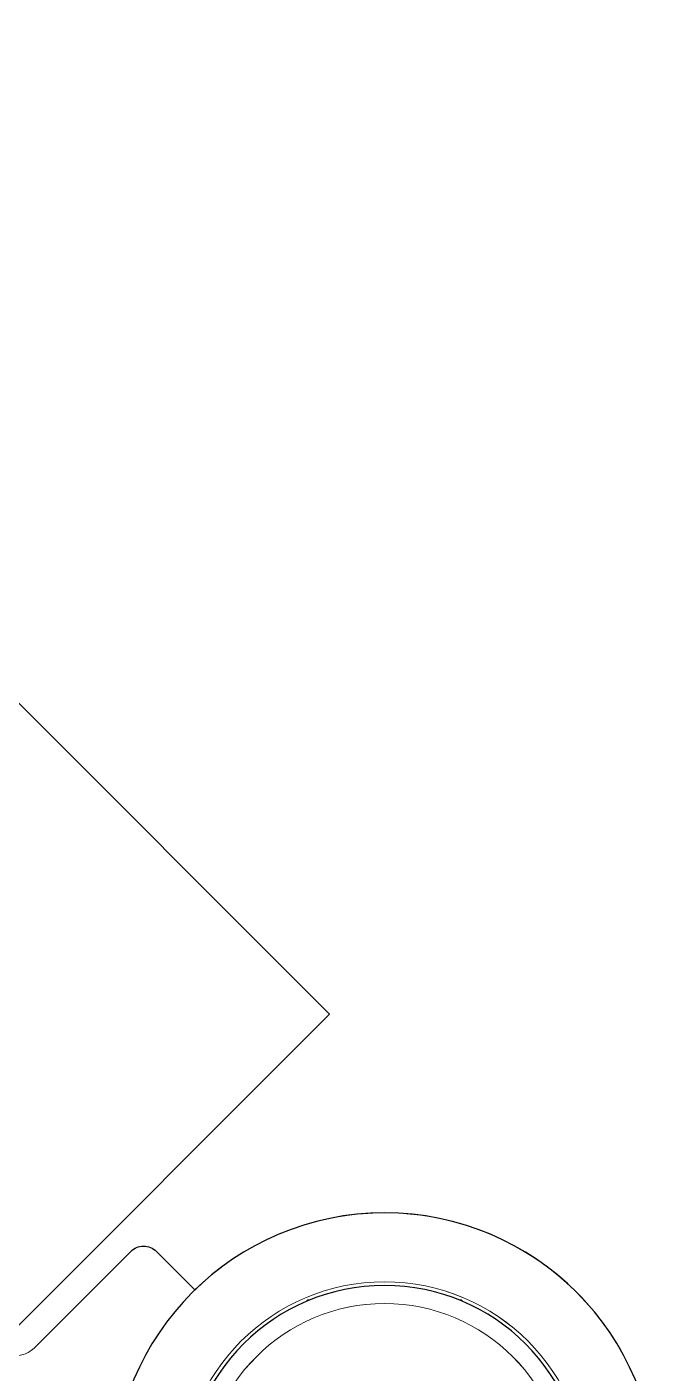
# Model space of a CAD drawing. Header units: inches. Extents: x 129892 to 140765, y 18172 to 24435.
# Drawn here: x 139252.69 to 139270.43, y 21716.2 to 21753.3 of the extents above; entities that cross this region are included whole.
import ezdxf

# ---------------------------------------------------------------- set-up
doc = ezdxf.new("R2010")
doc.units = ezdxf.units.IN
doc.header["$MEASUREMENT"] = 0

# ---------------------------------------------------------------- blocks, each defined once
blk = doc.blocks.new('A$C179C3ECE')
for p, q in [((14.991, 9.6), (16.491, 9.6)), ((16.991, 9.1), (16.991, 5.35))]:
    blk.add_line(p, q)
at = {"color": 7, "linetype": 'Continuous', "lineweight": 15}
for radius in [5.6, 5]:
    blk.add_circle((7.491, 9.5), radius, dxfattribs=at)
blk.add_circle((7.491, 9.5), 5.5)
for centre, radius, start, end in [((7.491, 9.5), 7.5, 0.764, 290.6673), ((17.741, 5.35), 0.75, 180, 270)]:
    blk.add_arc(centre, radius, start, end, dxfattribs=at)
blk.add_arc((16.491, 9.1), 0.5, 0, 90)
blk = doc.blocks.new('A$C1EDE62C1')
at = {"color": 144, "linetype": 'Continuous', "lineweight": 0}
for p, q in [((5.388, 24.2), (5.35, 24.162)), ((5.441, 24.2), (5.388, 24.2)), ((9.613, 24.2), (9.559, 24.2)), ((9.65, 24.162), (9.613, 24.2))]:
    blk.add_line(p, q, dxfattribs=at)
blk.add_circle((7.5, 19.1), 7.5)
at = {"color": 7, "linetype": 'Continuous', "lineweight": 15}
for radius in [5.6, 5]:
    blk.add_circle((7.5, 19.1), radius, dxfattribs=at)

msp = doc.modelspace()

# ---------------------------------------------------------------- linework, layer by layer
msp.add_lwpolyline([(139251.843, 21716.901), (138781.617, 22187.127), (138790.809, 22196.32), (139261.035, 21726.094)], close=True)
at = {"color": 252}
msp.add_arc((139262.617, 21713.025), 675.361, 90.420928, 179.30491, dxfattribs=at)

# ---------------------------------------------------------------- block references
at = {"xscale": -1, "rotation": 315}
msp.add_blockref('A$C179C3ECE', (139261.135, 21701.104), dxfattribs=at)
at = {"xscale": -1}
msp.add_blockref('A$C1EDE62C1', (139270.056, 21694.018), dxfattribs=at)

doc.saveas('drawing.dxf')
